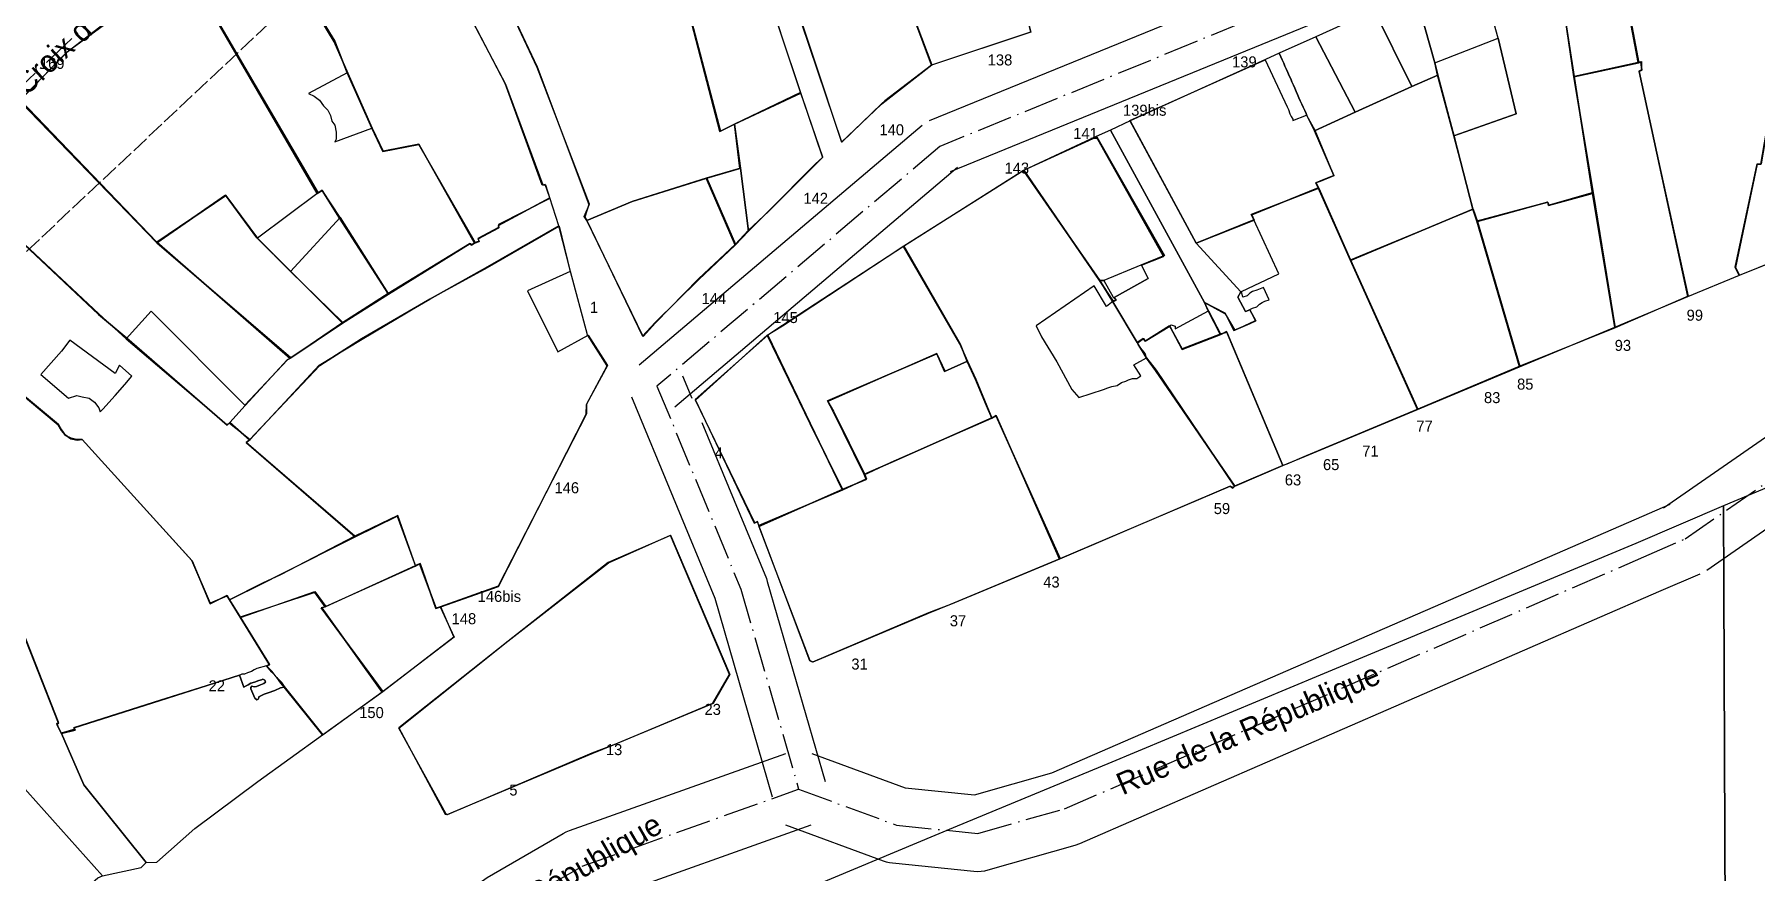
# Model space of a CAD drawing. Header units: metres. Extents: x 1927837 to 1929083, y 4266568 to 4267119.
# Drawn here: x 1928081.1 to 1928206.1, y 4266753.3 to 4266814.1 of the extents above; entities that cross this region are included whole.
import ezdxf
from ezdxf.enums import TextEntityAlignment as Align

# ---------------------------------------------------------------- set-up
doc = ezdxf.new("R2010")
doc.units = ezdxf.units.M
doc.linetypes.add('DASHDOT', pattern=[3.556, 2.54, -0.508, 0, -0.508])
doc.linetypes.add('DASHED', pattern=[1.524, 1.27, -0.254])
for name, color, linetype in [('BAT_BATI', 8, 'CONTINUOUS'), ('CAD_LIMITE', 94, 'CONTINUOUS'), ('REC_EMPRISE', 6, 'DASHED'), ('TXT_ADRESSE', 8, 'CONTINUOUS'), ('TXT_VOIE', 7, 'CONTINUOUS'), ('VOI_AXE', 1, 'DASHDOT'), ('VOI_BORDURE', 7, 'CONTINUOUS')]:
    doc.layers.add(name, color=color, linetype=linetype)

msp = doc.modelspace()

# ---------------------------------------------------------------- linework, layer by layer
at = {"layer": 'BAT_BATI'}
for points in [[(1928143.75, 4266818.6), (1928141.75, 4266823.81), (1928142.05, 4266824.01), (1928146.86, 4266825.2), (1928146.56, 4266826.81), (1928146.76, 4266828.81), (1928145.86, 4266830.31), (1928141.58, 4266847.03), (1928141.88, 4266847.23), (1928146.48, 4266848.92), (1928146.68, 4266849.02), (1928149.77, 4266832.81), (1928149.97, 4266832.81), (1928150.57, 4266828.8), (1928150.87, 4266827.2), (1928150.26, 4266827), (1928152.36, 4266817.79), (1928152.56, 4266817.79), (1928153.45, 4266814.29), (1928146.25, 4266811.9)], [(1928191.29, 4266821.76), (1928190.99, 4266821.56), (1928189.99, 4266823.76), (1928191.89, 4266824.66), (1928191.79, 4266824.76), (1928194.8, 4266826.26), (1928195.2, 4266826.36), (1928195.6, 4266826.56), (1928196.29, 4266821.76), (1928195.79, 4266821.56), (1928197.59, 4266812.05), (1928192.88, 4266811.05)], [(1928185.57, 4266801.45), (1928184.17, 4266806.76), (1928188.68, 4266808.35), (1928187.38, 4266813.86), (1928185.88, 4266819.26), (1928190.99, 4266821.56), (1928191.29, 4266821.76), (1928192.88, 4266811.05), (1928194.28, 4266802.64), (1928191.07, 4266801.74), (1928190.97, 4266801.94), (1928185.87, 4266800.55)], [(1928121.02, 4266800.91), (1928121.42, 4266801.81), (1928117.62, 4266811.72), (1928115.73, 4266815.73), (1928116.33, 4266816.13), (1928116.53, 4266815.73), (1928117.53, 4266816.13), (1928121.53, 4266817.42), (1928122.03, 4266815.82), (1928124.43, 4266816.32), (1928123.54, 4266818.82), (1928124.34, 4266819.12), (1928124.24, 4266819.32), (1928127.44, 4266820.62), (1928127.74, 4266819.42), (1928128.24, 4266817.32), (1928130.93, 4266807.11), (1928131.93, 4266807.61), (1928132.33, 4266804.4), (1928129.93, 4266803.7), (1928124.52, 4266802.01), (1928121.22, 4266800.61)], [(1928095, 4266802.44), (1928089.99, 4266799.04), (1928080.09, 4266809.36), (1928082.8, 4266812.15), (1928083.5, 4266812.85), (1928086.2, 4266814.85), (1928086.8, 4266815.35), (1928089.91, 4266817.95), (1928091.81, 4266819.55), (1928101.7, 4266802.63), (1928097.3, 4266799.33)], [(1928135.64, 4266818.41), (1928137.95, 4266819.21), (1928138.95, 4266819.61), (1928139.15, 4266819.71), (1928140.15, 4266817.2), (1928143.75, 4266818.6), (1928146.25, 4266811.9), (1928142.84, 4266809.3), (1928142.64, 4266809.1), (1928139.74, 4266806.3)], [(1928128.24, 4266817.32), (1928128.54, 4266817.52), (1928129.44, 4266817.72), (1928129.64, 4266817.21), (1928133.84, 4266818.51), (1928136.74, 4266809.9), (1928131.93, 4266807.61), (1928130.93, 4266807.11)], [(1928184.17, 4266806.76), (1928182.97, 4266811.16), (1928182.78, 4266812.06), (1928187.38, 4266813.86), (1928188.68, 4266808.35)], [(1928209.08, 4266798.33), (1928204.88, 4266796.63), (1928204.58, 4266797.23), (1928206.19, 4266804.73), (1928206.49, 4266804.73), (1928207.8, 4266812.34), (1928208.3, 4266813.24), (1928208.8, 4266813.14), (1928211.6, 4266812.63)], [(1928170.47, 4266812.27), (1928172.06, 4266808.87), (1928172.16, 4266808.67), (1928172.26, 4266808.37), (1928172.36, 4266808.17), (1928172.46, 4266807.97), (1928172.46, 4266807.87), (1928173.46, 4266808.27), (1928174.06, 4266807.17), (1928175.46, 4266803.86), (1928174.46, 4266803.46), (1928174.16, 4266803.36), (1928174.36, 4266802.96), (1928169.45, 4266801.06), (1928169.65, 4266800.66), (1928165.45, 4266798.97), (1928160.65, 4266807.88)], [(1928194.28, 4266802.64), (1928192.88, 4266811.05), (1928197.59, 4266812.05), (1928197.79, 4266812.15), (1928197.79, 4266811.55), (1928197.59, 4266811.45), (1928201.17, 4266795.13), (1928195.87, 4266792.83)], [(1928131.93, 4266807.61), (1928136.74, 4266809.9), (1928138.33, 4266805.2), (1928137.83, 4266804.7), (1928134.43, 4266801.3), (1928132.93, 4266799.9), (1928132.02, 4266798.9), (1928129.93, 4266803.7), (1928132.33, 4266804.4)], [(1928089.59, 4266794.04), (1928087.78, 4266792.04), (1928085.78, 4266793.84), (1928074.98, 4266803.96), (1928077.29, 4266806.56), (1928078.29, 4266807.56), (1928080.09, 4266809.36), (1928089.99, 4266799.04), (1928099.69, 4266790.62), (1928099.49, 4266790.52), (1928096.38, 4266787.22)], [(1928152.94, 4266804.28), (1928158.25, 4266806.68), (1928163.15, 4266798.07), (1928161.44, 4266797.37), (1928158.74, 4266796.27), (1928158.44, 4266796.27)], [(1928121.22, 4266800.61), (1928124.52, 4266802.01), (1928129.93, 4266803.7), (1928132.02, 4266798.9), (1928129.32, 4266796.4), (1928126.21, 4266793.2), (1928125.31, 4266792.2)], [(1928168.23, 4266781.35), (1928168.13, 4266781.25), (1928167.93, 4266781.35), (1928155.52, 4266776.06), (1928150.93, 4266786.47), (1928150.63, 4266786.27), (1928150.23, 4266787.17), (1928149.43, 4266789.08), (1928148.83, 4266790.38), (1928148.33, 4266791.68), (1928144.23, 4266798.79), (1928152.94, 4266804.28), (1928158.44, 4266796.27), (1928159.44, 4266794.77), (1928158.94, 4266794.37), (1928158.04, 4266795.87), (1928153.83, 4266792.97), (1928154.23, 4266792.17), (1928155.33, 4266790.37), (1928156.43, 4266788.37), (1928156.93, 4266787.77), (1928157.23, 4266787.87), (1928157.53, 4266787.97), (1928157.83, 4266788.07), (1928158.13, 4266788.17), (1928158.43, 4266788.27), (1928158.73, 4266788.37), (1928159.03, 4266788.47), (1928159.33, 4266788.57), (1928159.73, 4266788.66), (1928160.04, 4266788.86), (1928160.34, 4266788.96), (1928160.54, 4266789.06), (1928160.84, 4266789.16), (1928161.14, 4266789.16), (1928161.44, 4266789.36), (1928160.94, 4266790.16), (1928161.84, 4266790.66), (1928162.54, 4266789.76)], [(1928089.99, 4266799.04), (1928095, 4266802.44), (1928097.3, 4266799.33), (1928099.7, 4266796.93), (1928103.5, 4266793.22), (1928099.69, 4266790.62)], [(1928167.65, 4266792.56), (1928167.24, 4266792.36), (1928166.35, 4266794.06), (1928166.05, 4266794.66), (1928167.55, 4266793.86), (1928168.25, 4266792.66), (1928169.35, 4266793.16), (1928169.75, 4266793.36), (1928169.35, 4266794.16), (1928169.55, 4266794.26), (1928169.85, 4266794.36), (1928170.05, 4266794.56), (1928170.25, 4266794.66), (1928170.45, 4266794.76), (1928170.75, 4266794.86), (1928170.35, 4266795.76), (1928169.85, 4266795.56), (1928169.55, 4266795.46), (1928169.35, 4266795.36), (1928169.15, 4266795.16), (1928168.85, 4266795.06), (1928168.75, 4266795.46), (1928171.45, 4266796.76), (1928169.65, 4266800.66), (1928169.45, 4266801.06), (1928174.36, 4266802.96), (1928176.66, 4266797.76), (1928181.55, 4266786.94), (1928173.44, 4266783.55), (1928172.04, 4266782.95), (1928171.74, 4266782.85)], [(1928185.87, 4266800.55), (1928190.97, 4266801.94), (1928191.07, 4266801.74), (1928194.28, 4266802.64), (1928195.87, 4266792.83), (1928188.96, 4266790.04)], [(1928176.66, 4266797.76), (1928185.57, 4266801.45), (1928185.87, 4266800.55), (1928188.96, 4266790.04), (1928181.55, 4266786.94)], [(1928110.28, 4266772.5), (1928109.08, 4266775.7), (1928108.78, 4266775.6), (1928107.49, 4266779.21), (1928104.38, 4266777.71), (1928096.48, 4266784.52), (1928096.78, 4266784.72), (1928101.79, 4266790.12), (1928104.9, 4266792.02), (1928109.8, 4266794.92), (1928114.01, 4266797.21), (1928119.22, 4266800.21), (1928120.01, 4266796.91), (1928116.91, 4266795.51), (1928119.11, 4266791.1), (1928121.31, 4266792.3), (1928122.71, 4266790.1), (1928121.2, 4266787.3), (1928121.2, 4266786.6), (1928114.79, 4266774.1), (1928110.58, 4266772.6)], [(1928099.7, 4266796.93), (1928103.3, 4266800.83), (1928106.8, 4266795.32), (1928103.5, 4266793.22)], [(1928137.42, 4266785.88), (1928134.32, 4266792.29), (1928135.42, 4266792.99), (1928144.23, 4266798.79), (1928148.33, 4266791.68), (1928148.83, 4266790.38), (1928147.23, 4266789.68), (1928146.63, 4266790.98), (1928138.72, 4266787.48), (1928139.12, 4266786.78), (1928141.41, 4266782.18), (1928141.51, 4266781.88), (1928139.81, 4266781.08)], [(1928158.44, 4266796.27), (1928158.74, 4266796.27), (1928159.44, 4266795.07), (1928159.64, 4266794.87), (1928159.44, 4266794.77)], [(1928164.44, 4266791.26), (1928163.54, 4266792.96), (1928163.64, 4266793.06), (1928163.94, 4266792.96), (1928163.94, 4266792.76), (1928166.35, 4266794.06), (1928167.24, 4266792.36)], [(1928162.54, 4266789.76), (1928161.84, 4266790.66), (1928161.74, 4266790.96), (1928161.34, 4266791.47), (1928161.24, 4266791.67), (1928161.24, 4266791.77), (1928161.64, 4266792.06), (1928161.74, 4266791.86), (1928163.54, 4266792.96), (1928164.44, 4266791.26), (1928167.24, 4266792.36), (1928167.65, 4266792.56), (1928171.74, 4266782.85), (1928168.23, 4266781.35)], [(1928086.08, 4266786.93), (1928086.98, 4266787.93), (1928087.68, 4266788.73), (1928088.18, 4266789.33), (1928087.28, 4266790.13), (1928086.98, 4266789.53), (1928083.68, 4266791.94), (1928083.08, 4266791.14), (1928081.58, 4266789.44), (1928083.58, 4266787.74), (1928084.18, 4266787.93), (1928084.58, 4266787.83), (1928085.08, 4266787.73), (1928085.48, 4266787.43), (1928085.78, 4266787.03), (1928085.88, 4266786.73)], [(1928137.42, 4266785.88), (1928139.81, 4266781.08), (1928133.71, 4266778.48), (1928133.61, 4266778.78), (1928133.41, 4266778.68), (1928129.11, 4266787.59), (1928134.32, 4266792.29)], [(1928147.61, 4266772.76), (1928146.01, 4266772.16), (1928137.6, 4266768.57), (1928137.4, 4266768.67), (1928133.71, 4266778.48), (1928139.81, 4266781.08), (1928141.51, 4266781.88), (1928141.41, 4266782.18), (1928141.61, 4266782.28), (1928143.32, 4266783.08), (1928150.63, 4266786.27), (1928150.93, 4266786.47), (1928155.52, 4266776.06)], [(1928123.18, 4266762.58), (1928121.58, 4266761.98), (1928111.07, 4266757.49), (1928110.97, 4266757.59), (1928107.57, 4266763.79), (1928115.48, 4266770.09), (1928122.79, 4266775.79), (1928127.3, 4266777.79), (1928131.59, 4266767.68), (1928130.39, 4266765.57)], [(1928101.98, 4266772.51), (1928102.28, 4266772.61), (1928108.78, 4266775.6), (1928109.08, 4266775.7), (1928110.28, 4266772.5), (1928110.58, 4266772.6), (1928111.58, 4266770.4), (1928106.37, 4266766.4)], [(1928099.27, 4266766.8), (1928099.07, 4266767.11), (1928098.67, 4266767.51), (1928098.37, 4266767.91), (1928097.97, 4266768.31), (1928098.17, 4266768.41), (1928096.07, 4266771.81), (1928101.48, 4266773.71), (1928102.28, 4266772.61), (1928101.98, 4266772.51), (1928106.37, 4266766.4), (1928102.07, 4266763.3)]]:
    msp.add_lwpolyline(points, close=True, dxfattribs=at)
for points in [[(1928096.72, 4266823.75), (1928102.92, 4266813.64), (1928103.81, 4266811.33), (1928101.01, 4266809.84), (1928101.41, 4266809.64), (1928101.81, 4266809.34), (1928102.11, 4266808.93), (1928102.41, 4266808.63), (1928102.61, 4266808.23), (1928102.71, 4266807.83), (1928102.91, 4266807.53), (1928103.01, 4266807.03), (1928103.01, 4266806.53), (1928102.91, 4266806.33), (1928105.61, 4266807.33), (1928106.41, 4266805.63), (1928109.01, 4266806.13), (1928113.11, 4266799.02), (1928112.81, 4266798.82), (1928112.71, 4266798.92), (1928106.8, 4266795.32), (1928103.3, 4266800.83), (1928102, 4266802.83), (1928101.7, 4266802.63), (1928091.81, 4266819.55)], [(1928108.83, 4266822.84), (1928115.32, 4266810.52), (1928118.02, 4266803.22), (1928118.22, 4266803.21), (1928118.52, 4266802.21), (1928114.81, 4266800.32), (1928114.81, 4266800.12), (1928113.31, 4266799.32), (1928113.41, 4266799.12), (1928113.11, 4266799.02), (1928109.01, 4266806.13), (1928106.41, 4266805.63), (1928105.61, 4266807.33), (1928103.81, 4266811.33), (1928102.92, 4266813.64), (1928096.72, 4266823.75)], [(1928074.98, 4266803.96), (1928085.78, 4266793.84), (1928087.78, 4266792.04), (1928095.08, 4266785.82), (1928095.28, 4266785.92), (1928096.78, 4266784.72), (1928096.48, 4266784.52), (1928104.38, 4266777.71), (1928098.98, 4266774.91), (1928097.67, 4266774.31), (1928095.27, 4266773.11), (1928095.07, 4266773.41), (1928093.87, 4266772.81), (1928092.57, 4266775.92), (1928084.57, 4266784.73), (1928084.17, 4266784.73), (1928083.77, 4266784.83), (1928083.37, 4266785.03), (1928083.07, 4266785.43), (1928082.87, 4266785.83), (1928068.97, 4266797.36)], [(1928068.97, 4266797.36), (1928082.87, 4266785.83), (1928083.07, 4266785.43), (1928083.37, 4266785.03), (1928083.77, 4266784.83), (1928084.17, 4266784.73), (1928084.57, 4266784.73), (1928092.57, 4266775.92), (1928093.87, 4266772.81), (1928095.07, 4266773.41), (1928095.27, 4266773.11), (1928096.07, 4266771.81), (1928098.17, 4266768.41), (1928097.97, 4266768.31), (1928097.27, 4266768.11), (1928097.07, 4266768.01), (1928096.87, 4266767.91), (1928096.57, 4266767.81), (1928096.37, 4266767.71), (1928096.17, 4266767.71), (1928095.97, 4266767.61), (1928090.26, 4266765.81), (1928083.95, 4266763.82), (1928084.05, 4266763.72), (1928083.05, 4266763.42), (1928082.75, 4266764.12), (1928082.85, 4266764.22), (1928080.26, 4266770.83)]]:
    msp.add_lwpolyline(points, dxfattribs=at)
at = {"layer": 'CAD_LIMITE'}
for points in [[(1928153.45, 4266814.3), (1928152.55, 4266817.78), (1928152.37, 4266817.82), (1928150.21, 4266827.02), (1928150.81, 4266827.25), (1928150.58, 4266828.82), (1928149.98, 4266832.81), (1928149.72, 4266832.77), (1928146.66, 4266849), (1928146.43, 4266848.92), (1928141.9, 4266847.2), (1928141.55, 4266847.03), (1928145.91, 4266830.32), (1928146.74, 4266828.76), (1928146.53, 4266826.76), (1928146.88, 4266825.25), (1928142.1, 4266824.03), (1928141.78, 4266823.84), (1928143.74, 4266818.58), (1928146.27, 4266811.92), (1928153.45, 4266814.3)], [(1928127.4, 4266820.58), (1928127.69, 4266819.45), (1928128.21, 4266817.34), (1928130.88, 4266807.07), (1928131.94, 4266807.6), (1928136.76, 4266809.85), (1928133.88, 4266818.54), (1928132.72, 4266821.94), (1928130.28, 4266829.13), (1928126.51, 4266827.58), (1928127.14, 4266825.94), (1928126.15, 4266825.53), (1928126.23, 4266825.24), (1928126.83, 4266822.89), (1928127.01, 4266822.36), (1928127.4, 4266820.58)], [(1928106.83, 4266795.27), (1928112.75, 4266798.95), (1928112.85, 4266798.84), (1928113.07, 4266798.97), (1928109.01, 4266806.16), (1928106.42, 4266805.66), (1928105.64, 4266807.32), (1928103.86, 4266811.32), (1928102.88, 4266813.59), (1928096.71, 4266823.78), (1928096.38, 4266823.56), (1928093.4, 4266821.01), (1928091.77, 4266819.58), (1928101.65, 4266802.59), (1928102.01, 4266802.79), (1928103.27, 4266800.8), (1928106.83, 4266795.27)], [(1928096.71, 4266823.78), (1928102.88, 4266813.59), (1928103.86, 4266811.32), (1928105.64, 4266807.32), (1928106.42, 4266805.66), (1928109.01, 4266806.16), (1928113.07, 4266798.97), (1928113.39, 4266799.09), (1928113.33, 4266799.29), (1928114.84, 4266800.09), (1928114.8, 4266800.26), (1928118.54, 4266802.26)], [(1928143.74, 4266818.58), (1928140.14, 4266817.2), (1928139.16, 4266819.67), (1928138.97, 4266819.59), (1928138.85, 4266819.92), (1928138.74, 4266820.2), (1928138.64, 4266820.48), (1928138.53, 4266820.76), (1928138.43, 4266821.04), (1928138.32, 4266821.33), (1928138.2, 4266821.63), (1928138.1, 4266821.86), (1928137.32, 4266824.04), (1928137.23, 4266824.27), (1928134.11, 4266823.13), (1928134.49, 4266822.09), (1928135.68, 4266818.41), (1928139.7, 4266806.3), (1928142.62, 4266809.07), (1928142.86, 4266809.25), (1928146.27, 4266811.92), (1928143.74, 4266818.58)], [(1928118.54, 4266802.26), (1928118.18, 4266803.24), (1928117.98, 4266803.18), (1928115.3, 4266810.55), (1928108.87, 4266822.87)], [(1928190.95, 4266821.61), (1928191.26, 4266821.74), (1928192.9, 4266811.07), (1928197.54, 4266812.08), (1928195.83, 4266821.2), (1928192.83, 4266821.74), (1928192.34, 4266822.64), (1928190.95, 4266821.61)], [(1928190.95, 4266821.61), (1928185.89, 4266819.3), (1928183.52, 4266818.14), (1928181.34, 4266817.22), (1928182.77, 4266812.07), (1928182.99, 4266811.16), (1928184.18, 4266806.72), (1928185.55, 4266801.45), (1928185.82, 4266800.58), (1928190.98, 4266801.95), (1928191.04, 4266801.71), (1928194.22, 4266802.59), (1928192.9, 4266811.07), (1928191.26, 4266821.74), (1928190.95, 4266821.61)], [(1928196.27, 4266821.75), (1928195.77, 4266821.51), (1928195.83, 4266821.2), (1928197.54, 4266812.08), (1928197.74, 4266812.13), (1928197.81, 4266811.52), (1928197.62, 4266811.43), (1928201.16, 4266795.1), (1928204.91, 4266796.65), (1928204.62, 4266797.2), (1928206.17, 4266804.7), (1928206.45, 4266804.71), (1928207.76, 4266812.31), (1928208.26, 4266813.26), (1928208.81, 4266813.17), (1928209.84, 4266814.76), (1928202.46, 4266818.63), (1928202.57, 4266818.85), (1928196.74, 4266821.95), (1928196.27, 4266821.75)], [(1928089.99, 4266798.99), (1928094.98, 4266802.47), (1928097.26, 4266799.36), (1928099.67, 4266796.97), (1928103.49, 4266793.17), (1928106.83, 4266795.27), (1928103.27, 4266800.8), (1928102.01, 4266802.79), (1928101.65, 4266802.59), (1928091.77, 4266819.58), (1928089.9, 4266817.99), (1928086.77, 4266815.33), (1928086.18, 4266814.89), (1928083.47, 4266812.8), (1928082.8, 4266812.13), (1928080.04, 4266809.3), (1928089.99, 4266798.99)], [(1928132.37, 4266804.42), (1928131.94, 4266807.6), (1928130.88, 4266807.07), (1928128.21, 4266817.34)], [(1928182.99, 4266811.16), (1928182.77, 4266812.07), (1928181.34, 4266817.22), (1928178.38, 4266815.86), (1928181.11, 4266810.34), (1928182.99, 4266811.16)], [(1928115.72, 4266815.75), (1928117.61, 4266811.76), (1928121.37, 4266801.78), (1928121.06, 4266800.87), (1928121.22, 4266800.61), (1928124.52, 4266801.99), (1928129.89, 4266803.7), (1928132.37, 4266804.42)], [(1928178.38, 4266815.86), (1928174.14, 4266813.95), (1928177, 4266808.48), (1928181.11, 4266810.34), (1928178.38, 4266815.86)], [(1928174.14, 4266813.95), (1928171.48, 4266812.76), (1928171.59, 4266812.5), (1928171.7, 4266812.27), (1928171.81, 4266812.04), (1928171.9, 4266811.82), (1928172, 4266811.58), (1928172.1, 4266811.35), (1928172.21, 4266811.12), (1928172.32, 4266810.9), (1928172.4, 4266810.67), (1928172.51, 4266810.44), (1928172.61, 4266810.22), (1928172.72, 4266809.99), (1928172.82, 4266809.76), (1928172.91, 4266809.53), (1928173.01, 4266809.3), (1928173.13, 4266809.07), (1928173.23, 4266808.84), (1928173.34, 4266808.61), (1928173.43, 4266808.38), (1928173.5, 4266808.25), (1928174.05, 4266807.12), (1928177, 4266808.48), (1928174.14, 4266813.95)], [(1928165.46, 4266798.97), (1928169.66, 4266800.65), (1928169.49, 4266801.02), (1928174.32, 4266802.99), (1928174.15, 4266803.35), (1928174.43, 4266803.47), (1928175.46, 4266803.89), (1928174.05, 4266807.12), (1928173.5, 4266808.25), (1928173.43, 4266808.38), (1928173.34, 4266808.61), (1928173.23, 4266808.84), (1928173.13, 4266809.07), (1928173.01, 4266809.3), (1928172.91, 4266809.53), (1928172.82, 4266809.76), (1928172.72, 4266809.99), (1928172.61, 4266810.22), (1928172.51, 4266810.44), (1928172.4, 4266810.67), (1928172.32, 4266810.9), (1928172.21, 4266811.12), (1928172.1, 4266811.35), (1928172, 4266811.58), (1928171.9, 4266811.82), (1928171.81, 4266812.04), (1928171.7, 4266812.27), (1928171.59, 4266812.5), (1928171.48, 4266812.76), (1928170.49, 4266812.29), (1928160.66, 4266807.85), (1928165.46, 4266798.97)], [(1928211.59, 4266812.67), (1928208.81, 4266813.17), (1928208.26, 4266813.26), (1928207.76, 4266812.31), (1928206.45, 4266804.71), (1928206.17, 4266804.7), (1928204.62, 4266797.2), (1928204.91, 4266796.65), (1928209.04, 4266798.32), (1928211.59, 4266812.67)], [(1928185.55, 4266801.45), (1928184.18, 4266806.72), (1928182.99, 4266811.16), (1928181.11, 4266810.34), (1928177, 4266808.48), (1928174.05, 4266807.12), (1928175.46, 4266803.89), (1928174.43, 4266803.47), (1928174.15, 4266803.35), (1928174.32, 4266802.99), (1928176.67, 4266797.72), (1928185.55, 4266801.45)], [(1928195.86, 4266792.88), (1928201.16, 4266795.1), (1928197.62, 4266811.43), (1928197.81, 4266811.52), (1928197.74, 4266812.13), (1928197.54, 4266812.08), (1928192.9, 4266811.07), (1928194.22, 4266802.59), (1928195.86, 4266792.88)], [(1928132.95, 4266799.85), (1928134.4, 4266801.3), (1928137.79, 4266804.7), (1928138.35, 4266805.21), (1928136.76, 4266809.85), (1928131.94, 4266807.6), (1928132.37, 4266804.42), (1928132.95, 4266799.85)], [(1928074.95, 4266803.95), (1928085.76, 4266793.81), (1928087.83, 4266792.08), (1928095.11, 4266785.77), (1928095.3, 4266785.97), (1928096.42, 4266787.21), (1928099.47, 4266790.52), (1928099.73, 4266790.66), (1928089.99, 4266798.99), (1928080.04, 4266809.3), (1928078.3, 4266807.55), (1928077.24, 4266806.56), (1928074.95, 4266803.95)], [(1928165.46, 4266798.97), (1928160.66, 4266807.85), (1928159.23, 4266807.17), (1928166.07, 4266794.68), (1928167.56, 4266793.89), (1928168.2, 4266792.63), (1928169.38, 4266793.15), (1928169.79, 4266793.33), (1928169.34, 4266794.14), (1928169.03, 4266794.03), (1928168.47, 4266795.05), (1928168.7, 4266795.45), (1928165.46, 4266798.97)], [(1928159.4, 4266794.73), (1928159.64, 4266794.85), (1928159.49, 4266795.04), (1928161.97, 4266796.41), (1928161.49, 4266797.37), (1928163.09, 4266798.02), (1928158.2, 4266806.72), (1928152.92, 4266804.26), (1928158.46, 4266796.26), (1928159.4, 4266794.73)], [(1928159.4, 4266794.73), (1928161.18, 4266791.78), (1928161.61, 4266792.06), (1928161.74, 4266791.86), (1928163.52, 4266792.98), (1928164.43, 4266791.3), (1928167.2, 4266792.38), (1928166.32, 4266794.07), (1928166.07, 4266794.68), (1928159.23, 4266807.17), (1928158.2, 4266806.72), (1928163.09, 4266798.02), (1928161.49, 4266797.37), (1928161.97, 4266796.41), (1928159.49, 4266795.04), (1928159.64, 4266794.85), (1928159.4, 4266794.73)], [(1928069, 4266797.36), (1928082.83, 4266785.79), (1928083.09, 4266785.39), (1928083.34, 4266785.07), (1928083.75, 4266784.79), (1928084.22, 4266784.69), (1928084.57, 4266784.73), (1928092.54, 4266775.95), (1928093.86, 4266772.85), (1928095.1, 4266773.38), (1928095.28, 4266773.11), (1928097.71, 4266774.3), (1928099, 4266774.95), (1928104.41, 4266777.67), (1928096.52, 4266784.5), (1928096.73, 4266784.71), (1928095.3, 4266785.97), (1928095.11, 4266785.77), (1928087.83, 4266792.08), (1928085.76, 4266793.81), (1928074.95, 4266803.95)], [(1928129.89, 4266803.7), (1928124.52, 4266801.99), (1928121.22, 4266800.61), (1928125.27, 4266792.23), (1928126.17, 4266793.21), (1928129.35, 4266796.35), (1928131.98, 4266798.84), (1928129.89, 4266803.7)], [(1928132.95, 4266799.85), (1928132.37, 4266804.42), (1928129.89, 4266803.7), (1928131.98, 4266798.84), (1928132.95, 4266799.85)], [(1928159.4, 4266794.73), (1928158.46, 4266796.26), (1928152.92, 4266804.26), (1928144.21, 4266798.73), (1928148.29, 4266791.67), (1928148.85, 4266790.41), (1928149.46, 4266789.1), (1928150.25, 4266787.17), (1928150.63, 4266786.31), (1928150.94, 4266786.42), (1928155.57, 4266776.09), (1928167.91, 4266781.35), (1928168.11, 4266781.21), (1928168.26, 4266781.34), (1928162.49, 4266789.74), (1928161.86, 4266790.64), (1928161.69, 4266790.92), (1928161.53, 4266791.17), (1928161.37, 4266791.42), (1928161.24, 4266791.62), (1928161.18, 4266791.78), (1928159.4, 4266794.73)], [(1928099.73, 4266790.66), (1928103.49, 4266793.17), (1928099.67, 4266796.97), (1928097.26, 4266799.36), (1928094.98, 4266802.47), (1928089.99, 4266798.99), (1928099.73, 4266790.66)], [(1928176.67, 4266797.72), (1928174.32, 4266802.99), (1928169.49, 4266801.02), (1928169.66, 4266800.65), (1928165.46, 4266798.97), (1928168.7, 4266795.45), (1928168.47, 4266795.05), (1928169.03, 4266794.03), (1928169.34, 4266794.14), (1928169.79, 4266793.33), (1928169.38, 4266793.15), (1928168.2, 4266792.63), (1928167.56, 4266793.89), (1928166.07, 4266794.68), (1928166.32, 4266794.07), (1928167.2, 4266792.38), (1928167.68, 4266792.52), (1928171.75, 4266782.85), (1928172.03, 4266782.96), (1928173.39, 4266783.52), (1928181.53, 4266786.9), (1928176.67, 4266797.72)], [(1928195.86, 4266792.88), (1928194.22, 4266802.59), (1928191.04, 4266801.71), (1928190.98, 4266801.95), (1928185.82, 4266800.58), (1928188.93, 4266790.01), (1928195.86, 4266792.88)], [(1928095.3, 4266785.97), (1928096.73, 4266784.71), (1928101.83, 4266790.11), (1928104.85, 4266792.03), (1928109.81, 4266794.91), (1928114.01, 4266797.25), (1928119.18, 4266800.24), (1928118.54, 4266802.26), (1928114.8, 4266800.26), (1928114.84, 4266800.09), (1928113.33, 4266799.29), (1928113.39, 4266799.09), (1928113.07, 4266798.97), (1928112.85, 4266798.84), (1928112.75, 4266798.95), (1928106.83, 4266795.27), (1928103.49, 4266793.17), (1928099.73, 4266790.66), (1928099.47, 4266790.52), (1928096.42, 4266787.21), (1928095.3, 4266785.97)], [(1928185.82, 4266800.58), (1928185.55, 4266801.45), (1928176.67, 4266797.72), (1928181.53, 4266786.9), (1928188.93, 4266790.01), (1928185.82, 4266800.58)], [(1928096.73, 4266784.71), (1928096.52, 4266784.5), (1928104.41, 4266777.67), (1928107.44, 4266779.18), (1928108.77, 4266775.55), (1928109.11, 4266775.74), (1928110.26, 4266772.46), (1928110.62, 4266772.6), (1928114.81, 4266774.07), (1928121.16, 4266786.57), (1928121.2, 4266787.27), (1928122.7, 4266790.07), (1928121.26, 4266792.33), (1928120.02, 4266796.91), (1928119.18, 4266800.24), (1928114.01, 4266797.25), (1928109.81, 4266794.91), (1928104.85, 4266792.03), (1928101.83, 4266790.11), (1928096.73, 4266784.71)], [(1928134.35, 4266792.31), (1928137.43, 4266785.92), (1928139.76, 4266781.11), (1928141.49, 4266781.83), (1928141.36, 4266782.19), (1928139.11, 4266786.76), (1928138.69, 4266787.53), (1928146.63, 4266790.94), (1928147.18, 4266789.67), (1928148.85, 4266790.41), (1928148.29, 4266791.67), (1928144.21, 4266798.73), (1928135.41, 4266793), (1928134.35, 4266792.31)], [(1928080.22, 4266770.86), (1928082.86, 4266764.15), (1928082.74, 4266764.06), (1928083.07, 4266763.39), (1928084.08, 4266763.65), (1928083.99, 4266763.81), (1928090.23, 4266765.8), (1928095.99, 4266767.64), (1928096.31, 4266766.77), (1928096.48, 4266766.87), (1928096.64, 4266766.94), (1928096.83, 4266767.05), (1928097.1, 4266767.13), (1928097.4, 4266767.24), (1928097.6, 4266767.3), (1928097.7, 4266767.34), (1928097.84, 4266767.26), (1928097.9, 4266767.12), (1928097.76, 4266767.02), (1928097.52, 4266766.94), (1928097.24, 4266766.81), (1928097.06, 4266766.79), (1928096.9, 4266766.84), (1928096.82, 4266766.73), (1928096.83, 4266766.63), (1928097.12, 4266765.96), (1928097.25, 4266765.84), (1928097.36, 4266765.9), (1928097.41, 4266765.98), (1928097.4, 4266766.05), (1928097.56, 4266766.13), (1928097.78, 4266766.25), (1928098.09, 4266766.34), (1928098.56, 4266766.51), (1928098.97, 4266766.71), (1928099.24, 4266766.77), (1928099.01, 4266767.06), (1928098.7, 4266767.46), (1928098.34, 4266767.85), (1928097.95, 4266768.3), (1928098.19, 4266768.39), (1928096.04, 4266771.85), (1928095.28, 4266773.11), (1928095.1, 4266773.38), (1928093.86, 4266772.85), (1928092.54, 4266775.95), (1928084.57, 4266784.73), (1928084.22, 4266784.69), (1928083.75, 4266784.79), (1928083.34, 4266785.07), (1928083.09, 4266785.39), (1928082.83, 4266785.79), (1928069, 4266797.36)], [(1928134.35, 4266792.31), (1928129.08, 4266787.63), (1928133.36, 4266778.65), (1928133.61, 4266778.76), (1928133.7, 4266778.43), (1928139.76, 4266781.11), (1928137.43, 4266785.92), (1928134.35, 4266792.31)], [(1928167.2, 4266792.38), (1928164.43, 4266791.3), (1928163.52, 4266792.98), (1928161.74, 4266791.86), (1928161.61, 4266792.06), (1928161.18, 4266791.78), (1928161.24, 4266791.62), (1928161.37, 4266791.42), (1928161.53, 4266791.17), (1928161.69, 4266790.92), (1928161.86, 4266790.64), (1928162.49, 4266789.74), (1928168.26, 4266781.34), (1928171.75, 4266782.85), (1928167.68, 4266792.52), (1928167.2, 4266792.38)], [(1928141.36, 4266782.19), (1928141.59, 4266782.32), (1928143.3, 4266783.06), (1928150.63, 4266786.31), (1928150.25, 4266787.17), (1928149.46, 4266789.1), (1928148.85, 4266790.41), (1928147.18, 4266789.67), (1928146.63, 4266790.94), (1928138.69, 4266787.53), (1928139.11, 4266786.76), (1928141.36, 4266782.19)], [(1928139.76, 4266781.11), (1928133.7, 4266778.43), (1928137.41, 4266768.7), (1928137.64, 4266768.6), (1928146.01, 4266772.13), (1928147.58, 4266772.76), (1928155.57, 4266776.09), (1928150.94, 4266786.42), (1928150.63, 4266786.31), (1928143.3, 4266783.06), (1928141.59, 4266782.32), (1928141.36, 4266782.19), (1928141.49, 4266781.83), (1928139.76, 4266781.11)], [(1928208.03, 4266768.2), (1928207.87, 4266771.79), (1928207.61, 4266781.55), (1928203.74, 4266779.92), (1928204.15, 4266678.74), (1928204.7, 4266678.46), (1928202.8, 4266673.73), (1928202.61, 4266672.03), (1928209.1, 4266670.44), (1928208.95, 4266671.95), (1928208.43, 4266717.94), (1928208.4, 4266722.54), (1928208.03, 4266768.2)], [(1928204.15, 4266678.74), (1928203.74, 4266779.92), (1928197.37, 4266777.18), (1928174.46, 4266767.64), (1928159.05, 4266761.2), (1928148.1, 4266756.67), (1928123.15, 4266746.26), (1928123.23, 4266740.79), (1928123.25, 4266740.08), (1928123.31, 4266729.09), (1928123.43, 4266718.22), (1928123.41, 4266716.32), (1928123.46, 4266711.89), (1928123.43, 4266701.09), (1928124.33, 4266699.78), (1928125.21, 4266699.16), (1928126.7, 4266698.53), (1928128.4, 4266697.77), (1928132.26, 4266696.14), (1928137.42, 4266694.02), (1928196.72, 4266674.02), (1928197.45, 4266676.07), (1928199.11, 4266680.53), (1928204.15, 4266678.74)], [(1928131.58, 4266767.67), (1928127.3, 4266777.76), (1928122.77, 4266775.81), (1928115.51, 4266770.1), (1928107.56, 4266763.81), (1928110.93, 4266757.56), (1928111.08, 4266757.52), (1928121.6, 4266761.94), (1928123.16, 4266762.58), (1928130.36, 4266765.6), (1928131.58, 4266767.67)], [(1928108.77, 4266775.55), (1928102.23, 4266772.59), (1928101.94, 4266772.52), (1928106.4, 4266766.44), (1928111.56, 4266770.42), (1928110.62, 4266772.6), (1928110.26, 4266772.46), (1928109.11, 4266775.74), (1928108.77, 4266775.55)], [(1928099.24, 4266766.77), (1928102.02, 4266763.3), (1928106.4, 4266766.44), (1928101.94, 4266772.52), (1928102.23, 4266772.59), (1928101.46, 4266773.64), (1928096.04, 4266771.85), (1928098.19, 4266768.39), (1928097.95, 4266768.3), (1928098.34, 4266767.85), (1928098.7, 4266767.46), (1928099.01, 4266767.06), (1928099.24, 4266766.77)], [(1928083.07, 4266763.39), (1928082.74, 4266764.06), (1928082.86, 4266764.15), (1928080.22, 4266770.86), (1928078.23, 4266770.21), (1928077.05, 4266769.82), (1928078, 4266767.2), (1928079.31, 4266763.53), (1928077.24, 4266762.95), (1928080.6, 4266759.18), (1928086.05, 4266753.08), (1928088.87, 4266753.67), (1928089.22, 4266754.05), (1928084.7, 4266759.67), (1928083.07, 4266763.39)], [(1928083.07, 4266763.39), (1928084.7, 4266759.67), (1928089.22, 4266754.05), (1928090, 4266754.07), (1928092.76, 4266756.52), (1928097.32, 4266759.92), (1928102.02, 4266763.3), (1928099.24, 4266766.77), (1928098.97, 4266766.71), (1928098.56, 4266766.51), (1928098.09, 4266766.34), (1928097.78, 4266766.25), (1928097.56, 4266766.13), (1928097.4, 4266766.05), (1928097.41, 4266765.98), (1928097.36, 4266765.9), (1928097.25, 4266765.84), (1928097.12, 4266765.96), (1928096.83, 4266766.63), (1928096.82, 4266766.73), (1928096.9, 4266766.84), (1928097.06, 4266766.79), (1928097.24, 4266766.81), (1928097.52, 4266766.94), (1928097.76, 4266767.02), (1928097.9, 4266767.12), (1928097.84, 4266767.26), (1928097.7, 4266767.34), (1928097.6, 4266767.3), (1928097.4, 4266767.24), (1928097.1, 4266767.13), (1928096.83, 4266767.05), (1928096.64, 4266766.94), (1928096.48, 4266766.87), (1928096.31, 4266766.77), (1928095.99, 4266767.64), (1928090.23, 4266765.8), (1928083.99, 4266763.81), (1928084.08, 4266763.65), (1928083.07, 4266763.39)], [(1928077.24, 4266762.95), (1928076.59, 4266762.75), (1928062.11, 4266752.94), (1928060.9, 4266752.1), (1928061.64, 4266750.79), (1928065.71, 4266746.45), (1928071, 4266741.22), (1928074.99, 4266742.71), (1928078.97, 4266746.59), (1928083.2, 4266750.73), (1928085.71, 4266752.94), (1928086.05, 4266753.08), (1928080.6, 4266759.18), (1928077.24, 4266762.95)]]:
    msp.add_lwpolyline(points, dxfattribs=at)
at = {"layer": 'REC_EMPRISE'}
msp.add_lwpolyline([(1928217.95, 4266880.56), (1928200.01, 4266869.03), (1928199.09, 4266868.51), (1928173.12, 4266855.86), (1928161.17, 4266849.79), (1928160.53, 4266849.5), (1928148.95, 4266844.72), (1928137.37, 4266839.83), (1928134.92, 4266838.65), (1928110.34, 4266826.39), (1928064.62, 4266783.4)], dxfattribs=at)
at = {"layer": 'VOI_AXE'}
for points in [[(1928105.14, 4266833.85), (1928058.46, 4266789.96)], [(1928253.34, 4266822.4), (1928232.82, 4266814.82), (1928229.91, 4266814.12), (1928226.51, 4266815.22), (1928201.21, 4266828.46), (1928198.5, 4266828.86), (1928196, 4266828.36), (1928175.67, 4266817.77), (1928146.84, 4266805.99)], [(1928146.84, 4266805.99), (1928126.31, 4266788.6)], [(1928126.31, 4266788.6), (1928132.4, 4266773.88), (1928136.59, 4266759.36)], [(1928200.96, 4266777.52), (1928208.87, 4266783.01), (1928213.78, 4266787.91)], [(1928136.59, 4266759.36), (1928143.69, 4266756.75), (1928149.6, 4266756.15), (1928155.9, 4266757.94), (1928197.95, 4266776.22), (1928200.96, 4266777.52)], [(1928104.04, 4266737.08), (1928105.95, 4266740.58), (1928107.55, 4266743.88), (1928110.56, 4266747.28), (1928115.37, 4266750.58), (1928120.87, 4266753.77), (1928136.59, 4266759.36)]]:
    msp.add_lwpolyline(points, dxfattribs=at)
at = {"layer": 'VOI_BORDURE'}
for points in [[(1928193.18, 4266829.15), (1928174.83, 4266819.59), (1928146.08, 4266807.84)], [(1928190.01, 4266822.99), (1928176.6, 4266816), (1928176.43, 4266815.92), (1928147.6, 4266804.14)], [(1928145.55, 4266807.52), (1928125.02, 4266790.12)], [(1928148.13, 4266804.46), (1928127.6, 4266787.07)], [(1928199.39, 4266779.78), (1928207.1, 4266785.13), (1928211.83, 4266789.86)], [(1928128.16, 4266789.36), (1928128.84, 4266787.72)], [(1928124.46, 4266787.83), (1928130.51, 4266773.22), (1928134.67, 4266758.81)], [(1928129.56, 4266785.96), (1928134.25, 4266774.64), (1928134.32, 4266774.43), (1928138.51, 4266759.92)], [(1928202.53, 4266775.26), (1928210.44, 4266780.75), (1928210.63, 4266780.9), (1928210.81, 4266781.07), (1928215.72, 4266785.97)], [(1928137.54, 4266761.94), (1928144.32, 4266759.46), (1928149.35, 4266758.94), (1928154.98, 4266760.54), (1928196.86, 4266778.74), (1928196.86, 4266778.74), (1928199.87, 4266780.04)], [(1928135.64, 4266756.78), (1928142.74, 4266754.17), (1928142.96, 4266754.1), (1928143.19, 4266754.05), (1928143.41, 4266754.02), (1928149.32, 4266753.41), (1928149.58, 4266753.4), (1928149.84, 4266753.41), (1928150.1, 4266753.44), (1928150.35, 4266753.5), (1928156.66, 4266755.3), (1928157, 4266755.42), (1928199.05, 4266773.7), (1928202.05, 4266774.99)], [(1928101.63, 4266738.39), (1928103.5, 4266741.84), (1928105.08, 4266745.08), (1928105.2, 4266745.3), (1928105.34, 4266745.51), (1928105.49, 4266745.7), (1928108.5, 4266749.1), (1928108.74, 4266749.34), (1928109, 4266749.55), (1928113.81, 4266752.84), (1928113.98, 4266752.96), (1928119.49, 4266756.15), (1928119.72, 4266756.27), (1928119.95, 4266756.36), (1928135.67, 4266761.95)], [(1928106.46, 4266735.76), (1928108.36, 4266739.26), (1928108.42, 4266739.38), (1928109.86, 4266742.34), (1928112.39, 4266745.2), (1928116.84, 4266748.25), (1928122.03, 4266751.27), (1928137.51, 4266756.77)]]:
    msp.add_lwpolyline(points, dxfattribs=at)

# ---------------------------------------------------------------- texts
at = {"layer": 'TXT_ADRESSE'}
for s, p in [('169', (1928081.51, 4266811.62)), ('138', (1928150.32, 4266811.87)), ('139', (1928168.06, 4266811.73)), ('139bis', (1928160.14, 4266808.22)), ('140', (1928142.46, 4266806.8)), ('141', (1928156.53, 4266806.54)), ('143', (1928151.54, 4266804.02)), ('142', (1928136.94, 4266801.83)), ('144', (1928129.55, 4266794.56)), ('1', (1928121.44, 4266793.92)), ('145', (1928134.75, 4266793.18)), ('99', (1928201.06, 4266793.35)), ('93', (1928195.84, 4266791.16)), ('85', (1928188.75, 4266788.35)), ('83', (1928186.35, 4266787.37)), ('77', (1928181.44, 4266785.3)), ('4', (1928130.5, 4266783.36)), ('71', (1928177.51, 4266783.49)), ('65', (1928174.66, 4266782.51)), ('146', (1928118.87, 4266780.83)), ('63', (1928171.89, 4266781.4)), ('59', (1928166.73, 4266779.32)), ('146bis', (1928113.29, 4266772.95)), ('43', (1928154.35, 4266773.99)), ('148', (1928111.4, 4266771.33)), ('37', (1928147.57, 4266771.18)), ('31', (1928140.42, 4266768.04)), ('22', (1928093.76, 4266766.46)), ('150', (1928104.69, 4266764.52)), ('23', (1928129.76, 4266764.75)), ('13', (1928122.6, 4266761.83)), ('5', (1928115.59, 4266758.9))]:
    msp.add_text(s, height=0.8, dxfattribs=at).set_placement(p)
at = {"layer": 'TXT_VOIE'}
for s, rotation, p in [("Rue Croix d'Or", -316.7628, (1928081.8, 4266811.91)), ('Rue de la République', 23.4902, (1928169.23, 4266763.74)), ('Rue de la République', 30.1374, (1928117.54, 4266751.84))]:
    msp.add_text(s, height=1.6, rotation=rotation, dxfattribs=at).set_placement(p, align=Align.MIDDLE_CENTER)

doc.saveas('drawing.dxf')
